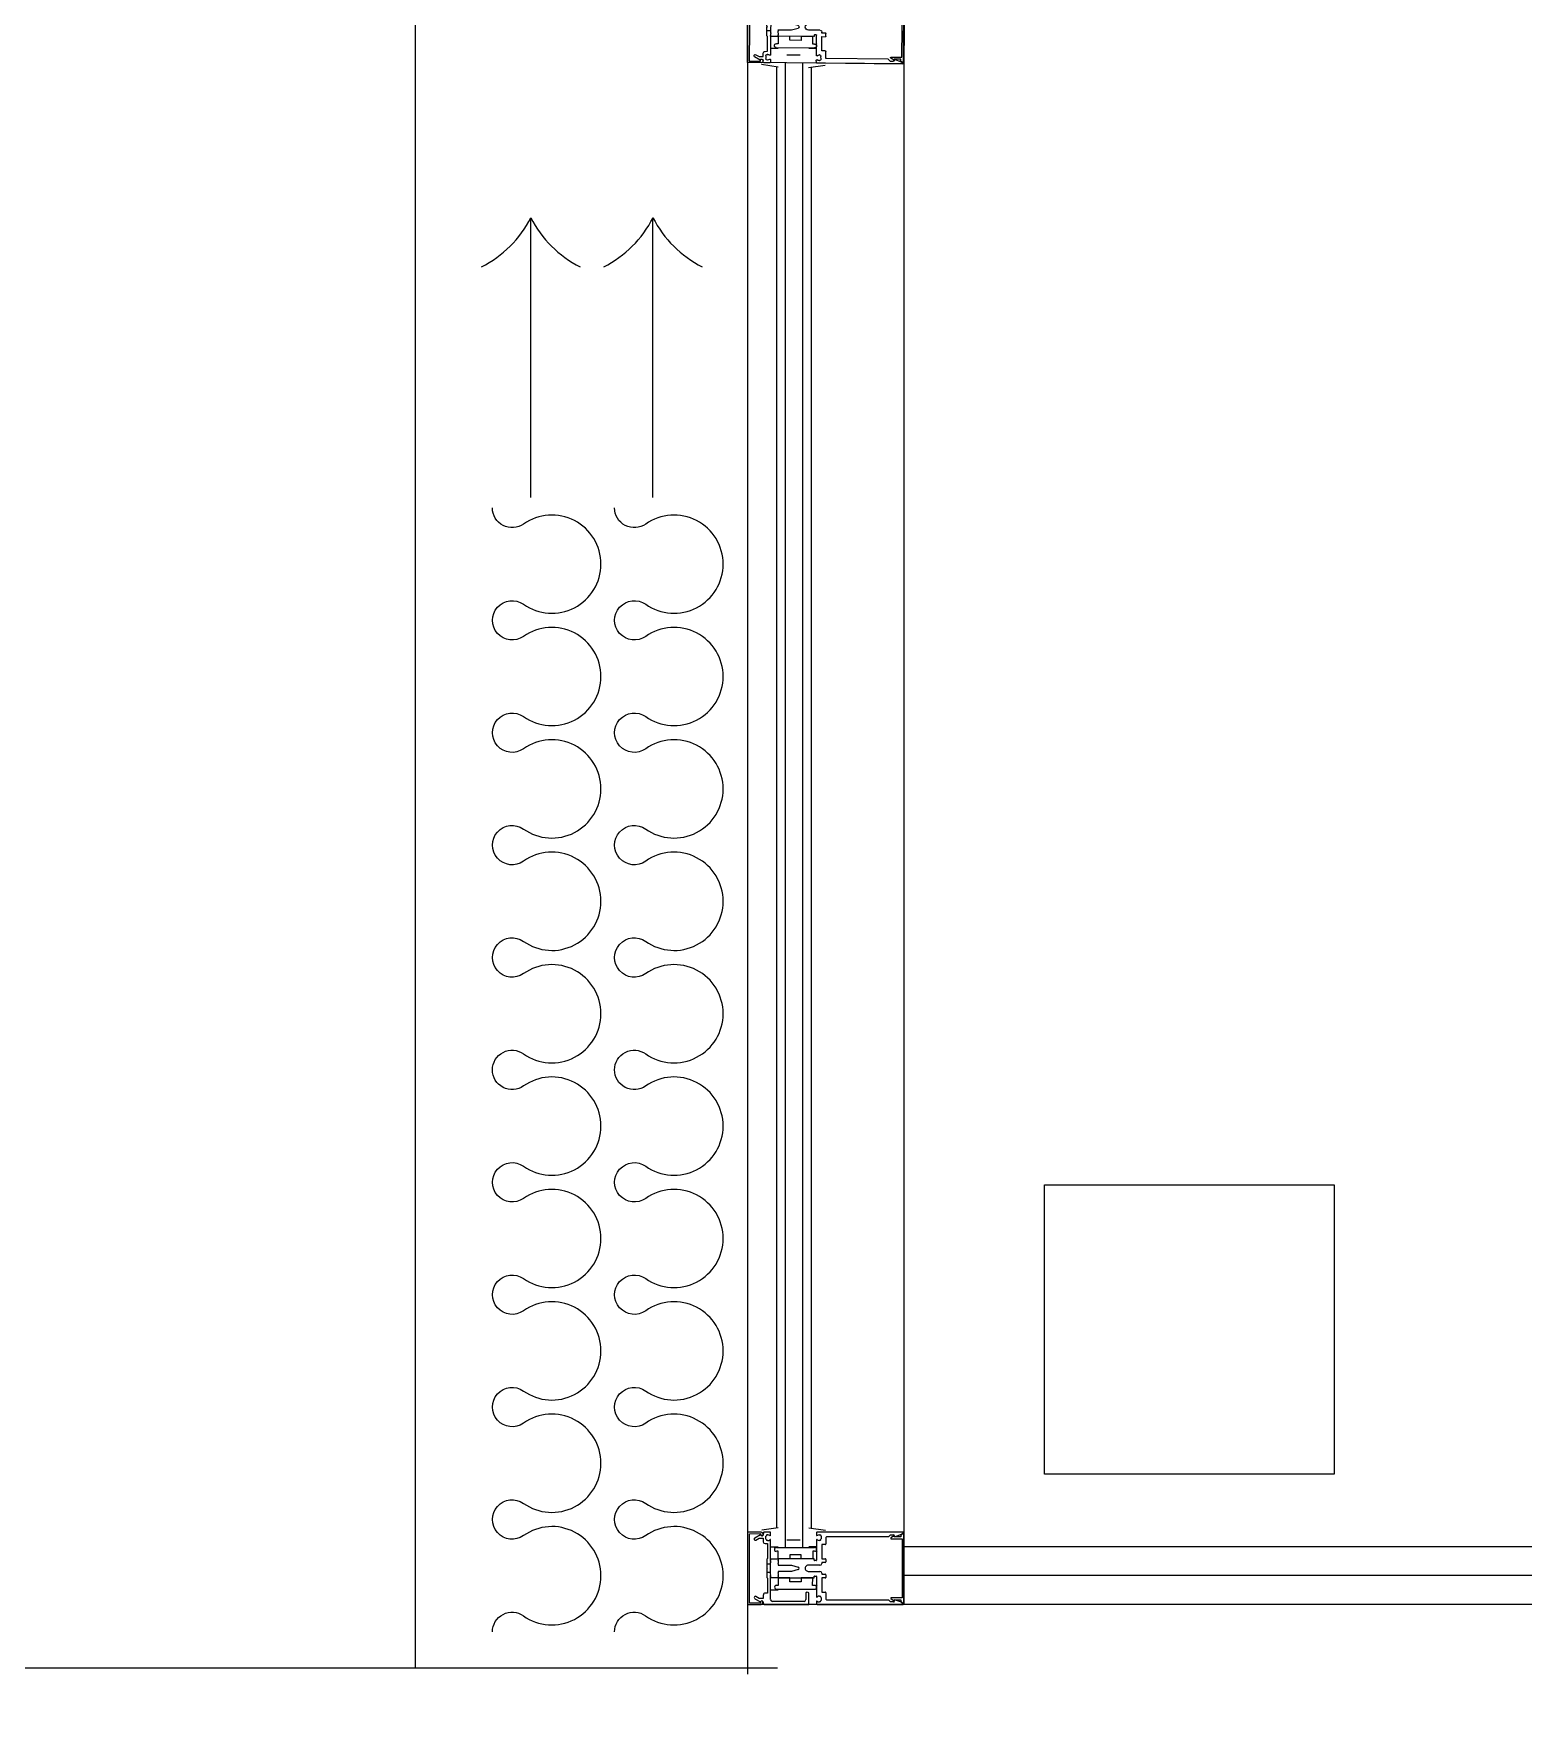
# Model space of a CAD drawing. Extents: x -678889171 to 586587, y -792238163 to 335485.
# Drawn here: x 89977 to 91005, y 63212 to 64381 of the extents above; entities that cross this region are included whole.
import ezdxf
from ezdxf.xclip import XClip

# ---------------------------------------------------------------- set-up
doc = ezdxf.new("R2010")
doc.units = 0
doc.header["$MEASUREMENT"] = 0
doc.header["$XCLIPFRAME"] = 2
doc.layers.get('0').update_dxf_attribs({"color": 8})
for name, color, linetype in [('9TH-FURN$0$XR-A-TYP-3-9-10$0$I-CLNG', 252, 'Continuous'), ('XR-A-9TH-FLOOR$0$A-SITE-PATT', 252, 'Continuous'), ('XR-A-9TH-FLOOR$0$A-WALL', 252, 'Continuous'), ('XR-A-TYP 00(OUTER)$0$A-GLAZ', 252, 'Continuous'), ('XR-A-TYP 00(OUTER)$0$A-SEC-CLAD', 252, 'Continuous'), ('XR-A-TYP 00(OUTER)$0$A-SITE-PATT', 252, 'Continuous'), ('XR-A-TYP 00(OUTER)$0$A-WALL', 252, 'Continuous'), ('XR-A-TYP-4TH TO 10TH (OUTER)$0$A-DIM-IN', 252, 'Continuous'), ('XR-A-TYP-4TH TO 10TH (OUTER)$0$A-WALL', 252, 'Continuous'), ('XR-A-TYP35$0$XR-A-TYP-3-9-10$0$A-WALL', 252, 'Continuous')]:
    doc.layers.add(name, color=color, linetype=linetype)
doc.layers.add('XR-A-TYP 00(OUTER)$0$Main entrance$0$A-ELEV-GLAZ', color=252, linetype='Continuous', lineweight=20)
doc.layers.add('XR-balcony drain (Tower A)$0$dim-in-m', color=252, linetype='Continuous', lineweight=0)

# ---------------------------------------------------------------- blocks, each defined once
blk = doc.blocks.new('9TH-FURN$0$XR-A-TYP-3-9-10$0$XREF_1BR$0$05BDRAPE')
for points in [[(-500, 0, 0.608416), (-485.7, 27.6, -0.608416), (-450, 96.6, -0.608416), (-414.3, 27.7, 1.932003), (-385.7, 27.7, -0.608416), (-350, 96.6, -0.608416), (-314.3, 27.7, 1.932003), (-285.7, 27.7, -0.608416), (-250, 96.6, -0.608416), (-214.3, 27.7, 1.932003), (-185.7, 27.7, -0.608416), (-150, 96.6, -0.608416), (-114.3, 27.7, 1.932003), (-85.7, 27.7, -0.608416), (-50, 96.6, -0.608416), (-14.3, 27.7, 0.608436), (0, 0, -0.608416)], [(0, 0, 0.608416), (14.3, 27.7, -0.608416), (50, 96.6, -0.608416), (85.7, 27.7, 1.932003), (114.3, 27.7, -0.608416), (150, 96.6, -0.608416), (185.7, 27.7, 1.932003), (214.3, 27.7, -0.608416), (250, 96.6, -0.608416), (285.7, 27.7, 1.932003), (314.3, 27.7, -0.608416), (350, 96.6, -0.608416), (385.7, 27.7, 1.932003), (414.3, 27.7, -0.608416), (450, 96.6, -0.608416), (485.7, 27.7, 0.608436), (500, 0, -0.608416)]]:
    blk.add_lwpolyline(points, format="xyb")
blk = doc.blocks.new('9TH-FURN$0$XR-A-TYP-3-9-10$0$XREF_1BR$0$GUEST T1')
blk.add_line((-974.1, -13.6), (-1214.4, -13.6))
for centre, start, end in [((-1258, 72.1), 296.9731, 333.1823), ((-1258, -99.3), 26.8177, 63.0269)]:
    blk.add_arc(centre, 96.2, start, end)
at = {"xscale": -0.9651072330830278, "yscale": 0.9651072330830278, "zscale": 0.9651072330830278}
blk.add_blockref('9TH-FURN$0$XR-A-TYP-3-9-10$0$XREF_1BR$0$05BDRAPE', (-482.6, -46.6), dxfattribs=at)
blk = doc.blocks.new('9TH-FURN$0$XR-A-TYP-3-9-10$0$XREF_1BR$0$GS-1')
at = {"xscale": -0.8044866682359963, "yscale": 0.8044866682359963, "zscale": 0.8044866682359963, "rotation": 90}
for p in [(-31.1, 38.2), (53.3, 38.2)]:
    blk.add_blockref('9TH-FURN$0$XR-A-TYP-3-9-10$0$XREF_1BR$0$GUEST T1', p, dxfattribs=at)
blk = doc.blocks.new('XR-A-TYP 00(OUTER)$0$m')
at = {"layer": 'XR-A-TYP 00(OUTER)$0$Main entrance$0$A-ELEV-GLAZ'}
for p, q in [((12664.2, 190975.7, 0), (12663.8, 190966.3, 0)), ((12664.2, 190975.7, 0), (12663.8, 190966.3, 0)), ((12714.1, 190973.9, 0), (12664.2, 190975.7, 0)), ((12663.8, 190964.2, 0), (12662.7, 190933.4, 0)), ((12663.8, 190964.2, 0), (12663.6, 190960.2, 0)), ((12665.3, 190964.8, 0), (12664.4, 190964.8, 0)), ((12665.3, 190964.8, 0), (12664.4, 190964.8, 0)), ((12664.9, 190966.7, 0), (12665.2, 190974.4, 0)), ((12665.5, 190966.6, 0), (12664.9, 190966.7, 0)), ((12665.1, 190965, 0), (12665.5, 190965, 0)), ((12665.2, 190974.4, 0), (12713, 190972.7, 0)), ((12668, 190970.6, 0), (12665.7, 190966.8, 0)), ((12668, 190964.7, 0), (12668.1, 190967.5, 0)), ((12670.4, 190964.6, 0), (12668, 190964.7, 0)), ((12668.1, 190967.5, 0), (12669.5, 190969.7, 0)), ((12671.6, 190961.6, 0), (12671.6, 190963.3, 0)), ((12709.5, 190963.2, 0), (12707.1, 190963.3, 0)), ((12708.4, 190968.3, 0), (12709.6, 190966, 0)), ((12709.6, 190966, 0), (12709.5, 190963.2, 0)), ((12712, 190965.1, 0), (12709.9, 190969.1, 0)), ((12712.8, 190965, 0), (12712.1, 190965, 0)), ((12712.1, 190963.3, 0), (12712.5, 190963.3, 0)), ((12713.1, 190963, 0), (12712.3, 190963.1, 0)), ((12713, 190972.7, 0), (12712.8, 190965, 0)), ((12713.8, 190964.5, 0), (12714.1, 190973.9, 0)), ((12716.3, 190952.6, 0), (12715.1, 190964.1, 0)), ((12664.9, 190936.7, 0), (12665.7, 190958.5, 0)), ((12667, 190959.7, 0), (12683.8, 190959.1, 0)), ((12681.8, 190961.3, 0), (12671.6, 190961.6, 0)), ((12674, 190955.5, 0), (12673.1, 190929, 0)), ((12673.7, 190959.4, 0), (12673.6, 190954.2, 0)), ((12676.6, 190954.1, 0), (12676.7, 190955.4, 0)), ((12681.8, 190953.9, 0), (12676.6, 190954.1, 0)), ((12681.8, 190953.9, 0), (12680.9, 190929.2, 0)), ((12681.5, 190945.9, 0), (12681.8, 190953.9, 0)), ((12682.3, 190961.8, 0), (12681.8, 190961.3, 0)), ((12681.8, 190953.9, 0), (12682, 190959.2, 0)), ((12682.6, 190953.8, 0), (12681.8, 190953.9, 0)), ((12683.1, 190953.8, 0), (12681.8, 190953.9, 0)), ((12683.3, 190959.1, 0), (12682, 190959.2, 0)), ((12688.4, 190961.6, 0), (12682.3, 190961.8, 0)), ((12683, 190954.1, 0), (12682.6, 190953.8, 0)), ((12683.3, 190953.8, 0), (12683, 190954.1, 0)), ((12684.8, 190953.8, 0), (12683.3, 190953.8, 0)), ((12683.8, 190959.1, 0), (12684.1, 190958.8, 0)), ((12684.1, 190958.8, 0), (12684.5, 190959.1, 0)), ((12684.5, 190959.1, 0), (12692.7, 190958.8, 0)), ((12685.1, 190954.1, 0), (12684.8, 190953.8, 0)), ((12685.4, 190953.7, 0), (12685.1, 190954.1, 0)), ((12686.3, 190953.7, 0), (12685.4, 190953.7, 0)), ((12685.8, 190959, 0), (12685.9, 190961.7, 0)), ((12686, 190944.6, 0), (12686.3, 190953.7, 0)), ((12688.7, 190961.2, 0), (12688.4, 190961.6, 0)), ((12689, 190961.6, 0), (12688.7, 190961.2, 0)), ((12695, 190961.3, 0), (12689, 190961.6, 0)), ((12690.5, 190953.6, 0), (12690.2, 190944.5, 0)), ((12691.4, 190953.5, 0), (12690.5, 190953.6, 0)), ((12691.4, 190958.8, 0), (12691.5, 190961.5, 0)), ((12691.7, 190953.8, 0), (12691.4, 190953.5, 0)), ((12692, 190953.5, 0), (12691.7, 190953.8, 0)), ((12693.5, 190953.4, 0), (12692, 190953.5, 0)), ((12692.7, 190958.8, 0), (12693, 190958.4, 0)), ((12693, 190958.4, 0), (12693.3, 190958.8, 0)), ((12693.3, 190958.8, 0), (12708.1, 190958.2, 0)), ((12693.9, 190953.8, 0), (12693.5, 190953.4, 0)), ((12695, 190953.4, 0), (12693.7, 190953.4, 0)), ((12695.2, 190958.7, 0), (12693.9, 190958.7, 0)), ((12694.2, 190953.4, 0), (12693.9, 190953.8, 0)), ((12694.1, 190928.8, 0), (12695, 190953.4, 0)), ((12695, 190953.4, 0), (12694.2, 190953.4, 0)), ((12694.7, 190945.5, 0), (12695, 190953.4, 0)), ((12695.5, 190960.8, 0), (12695, 190961.3, 0)), ((12695.2, 190958.7, 0), (12695, 190953.4, 0)), ((12695, 190953.4, 0), (12700.2, 190953.2, 0)), ((12705.7, 190960.4, 0), (12695.5, 190960.8, 0)), ((12700.2, 190953.2, 0), (12700.2, 190954.5, 0)), ((12702.9, 190954.4, 0), (12701.9, 190928, 0)), ((12703.4, 190958.4, 0), (12703.2, 190953.1, 0)), ((12705.8, 190962, 0), (12705.7, 190960.4, 0)), ((12707.8, 190960.1, 0), (12707.9, 190960.4, 0)), ((12708.9, 190961.4, 0), (12710.8, 190961.3, 0)), ((12711.4, 190958.1, 0), (12713.1, 190958, 0)), ((12711.8, 190960.2, 0), (12711.8, 190960, 0)), ((12713.6, 190958.5, 0), (12713.7, 190962.4, 0)), ((12678.6, 190938.1, 0), (12678.9, 190946, 0)), ((12678.9, 190946, 0), (12681.5, 190945.9, 0)), ((12687, 190940, 0), (12686, 190944.6, 0)), ((12690.2, 190944.5, 0), (12688.8, 190939.9, 0)), ((12697.4, 190945.4, 0), (12694.7, 190945.5, 0)), ((12697.1, 190937.4, 0), (12697.4, 190945.4, 0)), ((12707.4, 190937.8, 0), (12707.7, 190946.9, 0)), ((12662.7, 190933.4, 0), (12670.5, 190933.1, 0)), ((12664.6, 190928, 0), (12662.9, 190928.1, 0)), ((12670.6, 190935.2, 0), (12666.1, 190935.4, 0)), ((12675.4, 190927.6, 0), (12667.9, 190927.9, 0)), ((12671.1, 190933.7, 0), (12671.2, 190934.5, 0)), ((12675.7, 190928.9, 0), (12675.8, 190930.3, 0)), ((12675.8, 190930.3, 0), (12680.9, 190930.1, 0)), ((12681.2, 190938, 0), (12678.6, 190938.1, 0)), ((12680.9, 190930.1, 0), (12681.2, 190938, 0)), ((12681.1, 190929, 0), (12682, 190929, 0)), ((12682.2, 190928.8, 0), (12682.1, 190927.6, 0)), ((12685.5, 190933, 0), (12685.3, 190924.9, 0)), ((12689.5, 190924.8, 0), (12689.8, 190932.8, 0)), ((12692.8, 190927.2, 0), (12692.9, 190928.4, 0)), ((12693.1, 190928.6, 0), (12693.9, 190928.6, 0)), ((12694.2, 190929.6, 0), (12694.5, 190937.5, 0)), ((12699.3, 190929.4, 0), (12694.2, 190929.6, 0)), ((12694.5, 190937.5, 0), (12697.1, 190937.4, 0)), ((12699.3, 190928.1, 0), (12699.3, 190929.4, 0)), ((12702.3, 190926.7, 0), (12702.5, 190932, 0)), ((12715.5, 190931.5, 0), (12713.5, 190920.1, 0)), ((12662.5, 190927.7, 0), (12660.3, 190868.4)), ((12662.5, 190927.7, 0), (12660.3, 190868.4)), ((12665.5, 190921.1, 0), (12664, 190878.4)), ((12664.2, 190925.9, 0), (12664.2, 190926.1, 0)), ((12667.1, 190924.7, 0), (12665.2, 190924.8, 0)), ((12670.4, 190921.3, 0), (12666, 190921.5, 0)), ((12668.2, 190926, 0), (12668.2, 190925.8, 0)), ((12670.9, 190924.2, 0), (12670.8, 190921.7, 0)), ((12680.7, 190923.8, 0), (12670.9, 190924.2, 0)), ((12675.7, 190927.3, 0), (12675.4, 190927.6, 0)), ((12676, 190927.6, 0), (12675.7, 190927.3, 0)), ((12681.9, 190927.4, 0), (12676, 190927.6, 0)), ((12680.6, 190921.4, 0), (12680.7, 190923.8, 0)), ((12682.7, 190920.9, 0), (12681, 190920.9, 0)), ((12683.9, 190923.7, 0), (12683.2, 190923.7, 0)), ((12683.2, 190923.7, 0), (12683.2, 190921.3, 0)), ((12691.4, 190923.4, 0), (12690.7, 190923.5, 0)), ((12691.3, 190921, 0), (12691.4, 190923.4, 0)), ((12693.4, 190920.5, 0), (12691.7, 190920.6, 0)), ((12698.9, 190926.8, 0), (12693, 190927, 0)), ((12703.7, 190923, 0), (12693.9, 190923.3, 0)), ((12693.9, 190923.3, 0), (12693.9, 190920.9, 0)), ((12699.2, 190926.5, 0), (12698.9, 190926.8, 0)), ((12699.5, 190926.8, 0), (12699.2, 190926.5, 0)), ((12707, 190926.5, 0), (12699.5, 190926.8, 0)), ((12703.7, 190920.6, 0), (12703.7, 190923, 0)), ((12708.5, 190920, 0), (12704.1, 190920.1, 0)), ((12706.6, 190924.4, 0), (12706.6, 190924.6, 0)), ((12707.4, 190876.8), (12708.9, 190919.5, 0)), ((12709.5, 190923.2, 0), (12707.6, 190923.3, 0)), ((12712, 190926.3, 0), (12710.3, 190926.4, 0)), ((12710.3, 190866.6), (12712.4, 190925.9, 0)), ((12710.6, 190924.5, 0), (12710.5, 190924.2, 0)), ((12660.7, 190868.2), (12661.9, 190869.3)), ((12661.9, 190869.3), (12663.9, 190874.2)), ((12662.4, 190876.9), (12664, 190878.4)), ((12662.4, 190874.9), (12662.4, 190876.9)), ((12663.9, 190874.2), (12663, 190874.3)), ((12708.1, 190872.7), (12707.2, 190872.7)), ((12707.2, 190872.7), (12708.9, 190867.7)), ((12707.4, 190876.8), (12708.8, 190875.3)), ((12708.8, 190875.3), (12708.7, 190873.3)), ((12708.9, 190867.7), (12709.9, 190866.5))]:
    blk.add_line(p, q, dxfattribs=at)
at = {"layer": 'XR-A-TYP 00(OUTER)$0$Main entrance$0$A-ELEV-GLAZ', "elevation": 0}
blk.add_lwpolyline([(12709.6, 190866, 0.668179), (12709.8, 190866.3), (12708.1, 190868.2), (12707.1, 190868.2), (12707.2, 190872.7), (12707.9, 190872.7), (12706.6, 190875.1, 0.767327), (12706, 190875), (12705.7, 190867.4), (12665, 190868.9), (12665.2, 190876.4, 0.767327), (12664.7, 190876.6), (12663.2, 190874.3), (12663.9, 190874.2), (12663.7, 190869.7), (12662.7, 190869.8), (12660.8, 190868.1, 0.668179), (12661, 190867.7)], format="xyb", close=True, dxfattribs=at)
at = {"layer": 'XR-A-TYP 00(OUTER)$0$Main entrance$0$A-ELEV-GLAZ'}
for centre, radius, start, end in [((12665.1, 190966.2, 0), 1.27, 177.9564, 267.9564), ((12664.4, 190964.1, 0), 0.635, 87.9564, 177.9564), ((12664.4, 190964.1, 0), 0.635, 87.9564, 177.9564), ((12665.3, 190965.8, 0), 1.06, 267.9564, 69.2935), ((12665.5, 190965.8, 0), 0.847, 267.9564, 87.9564), ((12668.8, 190970.1, 0), 0.847, 327.9564, 147.9564), ((12670.4, 190963.3, 0), 1.27, 357.9564, 87.9564), ((12707.1, 190962, 0), 1.27, 87.9564, 177.9564), ((12709.2, 190968.7, 0), 0.847, 27.9564, 207.9564), ((12712.3, 190964.1, 0), 1.06, 106.6194, 267.9564), ((12712.1, 190964.1, 0), 0.847, 87.9564, 267.9564), ((12712.5, 190964.5, 0), 1.27, 267.9564, 357.9564), ((12713.1, 190962.4, 0), 0.635, 357.9564, 87.9564), ((12666.9, 190958.4, 0), 1.27, 87.9564, 177.9564), ((12675.4, 190955.4, 0), 1.32, 357.9564, 177.9564), ((12701.5, 190954.5, 0), 1.32, 357.9564, 177.9564), ((12709.7, 190960.1, 0), 1.91, 177.9564, 223.1461), ((12708.9, 190960.3, 0), 1.06, 87.9564, 177.9564), ((12708.1, 190958.5, 0), 0.318, 267.9564, 43.1461), ((12710.8, 190960.2, 0), 1.06, 357.9564, 87.9564), ((12711.4, 190958.4, 0), 0.318, 132.7668, 267.9564), ((12709.9, 190960.1, 0), 1.91, 312.7668, 357.9564), ((12713.2, 190958.5, 0), 0.423, 267.9564, 357.9564), ((12687.9, 190940.2, 0), 0.911, 192.9564, 342.9564), ((12662.9, 190927.6, 0), 0.423, 87.9564, 177.9564), ((12664.6, 190927.7, 0), 0.318, 312.7668, 87.9564), ((12666.2, 190936.6, 0), 1.27, 177.9564, 267.9564), ((12667.9, 190927.6, 0), 0.318, 87.9564, 223.1461), ((12670.5, 190933.7, 0), 0.635, 267.9564, 357.9564), ((12670.5, 190934.6, 0), 0.635, 357.9564, 87.9564), ((12674.4, 190929, 0), 1.32, 177.9564, 357.9564), ((12681.1, 190929.2, 0), 0.212, 177.9564, 267.9564), ((12681.9, 190928.8, 0), 0.212, 357.9564, 87.9564), ((12687.7, 190932.9, 0), 2.12, 357.9564, 177.9564), ((12693.1, 190928.4, 0), 0.212, 87.9564, 177.9564), ((12693.9, 190928.8, 0), 0.212, 267.9564, 357.9564), ((12700.6, 190928, 0), 1.32, 177.9564, 357.9564), ((12666.1, 190926.1, 0), 1.91, 132.7668, 177.9564), ((12665.3, 190925.9, 0), 1.06, 177.9564, 267.9564), ((12665.9, 190921.1, 0), 0.423, 87.9564, 177.9564), ((12667.1, 190925.8, 0), 1.06, 267.9564, 357.9564), ((12666.3, 190926, 0), 1.91, 357.9564, 43.1461), ((12670.4, 190921.7, 0), 0.423, 267.9564, 357.9564), ((12681, 190921.4, 0), 0.423, 177.9564, 267.9564), ((12681.9, 190927.6, 0), 0.212, 267.9564, 357.9564), ((12682.7, 190921.3, 0), 0.423, 267.9564, 357.9564), ((12684, 190925, 0), 1.27, 267.9564, 357.9564), ((12690.8, 190924.7, 0), 1.27, 177.9564, 267.9564), ((12691.7, 190921, 0), 0.423, 177.9564, 267.9564), ((12693, 190927.2, 0), 0.212, 177.9564, 267.9564), ((12693.4, 190920.9, 0), 0.423, 267.9564, 357.9564), ((12704.1, 190920.5, 0), 0.423, 177.9564, 267.9564), ((12708.5, 190924.5, 0), 1.91, 132.7668, 177.9564), ((12707.6, 190924.4, 0), 1.06, 177.9564, 267.9564), ((12707, 190926.2, 0), 0.318, 312.7668, 87.9564), ((12708.5, 190919.5, 0), 0.423, 357.9564, 87.9564), ((12709.5, 190924.3, 0), 1.06, 267.9564, 357.9564), ((12710.3, 190926.1, 0), 0.318, 87.9564, 223.1461), ((12708.6, 190924.5, 0), 1.91, 357.9564, 43.1461), ((12712, 190925.9, 0), 0.423, 357.9564, 87.9564), ((12663, 190874.9), 0.635, 177.9564, 267.9564), ((12708.1, 190873.3), 0.635, 267.9564, 357.9564), ((12660.6, 190868.4), 0.211, 177.9564, 312.9564), ((12710.1, 190866.6), 0.211, 222.9564, 357.9564)]:
    blk.add_arc(centre, radius, start, end, dxfattribs=at)
blk = doc.blocks.new('XR-A-TYP 00(OUTER)$0$2nd floor towers$0$xref units$0$Sl-Dr-1500')
at = {"layer": 'XR-A-TYP 00(OUTER)$0$A-GLAZ'}
for p, q in [((474.2, 7.6, 0), (525, 7.9, 0)), ((474.2, 7.6, 0), (475, -100.1, 0)), ((475, -100.1, 0), (2175, -100.1, 0))]:
    blk.add_line(p, q, dxfattribs=at)
at = {"layer": 'XR-A-TYP 00(OUTER)$0$A-SITE-PATT', "rotation": 182.5607056487326}
blk.add_blockref('XR-A-TYP 00(OUTER)$0$m', (4644.1, 191251.1, 0), dxfattribs=at)
blk = doc.blocks.new('XR-A-TYP 00(OUTER)')
at = {"layer": 'XR-A-TYP 00(OUTER)$0$A-GLAZ'}
for p, q in [((93270, 53603.8), (93270, 49773.7)), ((93378, 53603.8), (93378, 49773.7)), ((93290, 50836), (93290, 49826.5)), ((93296, 50838.7), (93296, 49813.2)), ((93308, 50838.6), (93308, 49813.2)), ((93314, 50835.9), (93314, 49826.4))]:
    blk.add_line(p, q, dxfattribs=at)
at = {"layer": 'XR-A-TYP 00(OUTER)$0$A-SEC-CLAD'}
for points in [[(93378, 49393.7), (95041.3, 49393.7), (95041.3, 49813.7), (93378, 49813.7)], [(93378, 49413.7), (95021.3, 49413.7), (95021.3, 49793.7), (93378, 49793.7)]]:
    blk.add_lwpolyline(points, dxfattribs=at)
at = {"layer": 'XR-A-TYP 00(OUTER)$0$A-WALL', "elevation": 0}
for points in [[(93270, 49774.4), (93270, 49773.7)], [(93270, 49773.7), (93270, 49725.7)]]:
    blk.add_lwpolyline(points, dxfattribs=at)
at = {"layer": 'XR-A-TYP 00(OUTER)$0$A-WALL'}
blk.add_lwpolyline([(93270, 49433.7), (95001.3, 49433.7), (95001.3, 49773.7), (93270, 49773.7)], dxfattribs=at)
at = {"layer": 'XR-A-TYP 00(OUTER)$0$A-GLAZ', "xscale": -0.9999999999999996, "zscale": -0.9999999999999996, "rotation": 269.9999993415981}
blk.add_blockref('XR-A-TYP 00(OUTER)$0$2nd floor towers$0$xref units$0$Sl-Dr-1500', (93370, 50363.9, 0), dxfattribs=at)
at = {"layer": 'XR-A-TYP 00(OUTER)$0$A-SITE-PATT', "rotation": 92.04243012436147}
blk.add_blockref('XR-A-TYP 00(OUTER)$0$m', (284575.7, 43923.9, 0), dxfattribs=at)
blk = doc.blocks.new('XR-balcony drain (Tower A)')
at = {"layer": 'XR-balcony drain (Tower A)$0$dim-in-m'}
blk.add_lwpolyline([(93675.2, 49863.7), (93475.2, 49863.7), (93475.2, 50063.7), (93675.2, 50063.7)], close=True, dxfattribs=at)
blk = doc.blocks.new('XR-A-TYP-4TH TO 10TH (OUTER)')
at = {"layer": 'XR-A-TYP-4TH TO 10TH (OUTER)$0$A-DIM-IN'}
ref = blk.add_blockref('XR-A-TYP 00(OUTER)', (0, 0), dxfattribs=at)
XClip(ref).set_block_clipping_path([(19908.0302680896, -24395.0039034439), (141486.3941120692, 77630.6383366612)])
at = {"layer": 'XR-A-TYP-4TH TO 10TH (OUTER)$0$A-WALL'}
blk.add_blockref('XR-balcony drain (Tower A)', (0, 0), dxfattribs=at)
blk = doc.blocks.new('XR-A-TYP35')
at = {"layer": 'XR-A-TYP35$0$XR-A-TYP-3-9-10$0$A-WALL'}
blk.add_line((83040, 49730.1), (93290.6, 49730.1), dxfattribs=at)

msp = doc.modelspace()

# ---------------------------------------------------------------- linework, layer by layer
at = {"layer": '9TH-FURN$0$XR-A-TYP-3-9-10$0$I-CLNG'}
msp.add_lwpolyline([(90240.1, 63252.2), (90240.1, 66773.9)], dxfattribs=at)

# ---------------------------------------------------------------- block references
at = {"layer": '9TH-FURN$0$XR-A-TYP-3-9-10$0$I-CLNG', "extrusion": (-4.77035e-08, -1.06346e-10, 1), "xscale": -1}
msp.add_blockref('9TH-FURN$0$XR-A-TYP-3-9-10$0$XREF_1BR$0$GS-1', (90384.1, 63238.7, 0), dxfattribs=at)
at = {"layer": 'XR-A-9TH-FLOOR$0$A-SITE-PATT'}
msp.add_blockref('XR-A-TYP-4TH TO 10TH (OUTER)', (-2800.4, 13522.1), dxfattribs=at)

# ---------------------------------------------------------------- next in the draw order: block references
at = {"layer": 'XR-A-9TH-FLOOR$0$A-WALL'}
msp.add_blockref('XR-A-TYP35', (-2800.4, 13522.1), dxfattribs=at)

doc.saveas('drawing.dxf')
